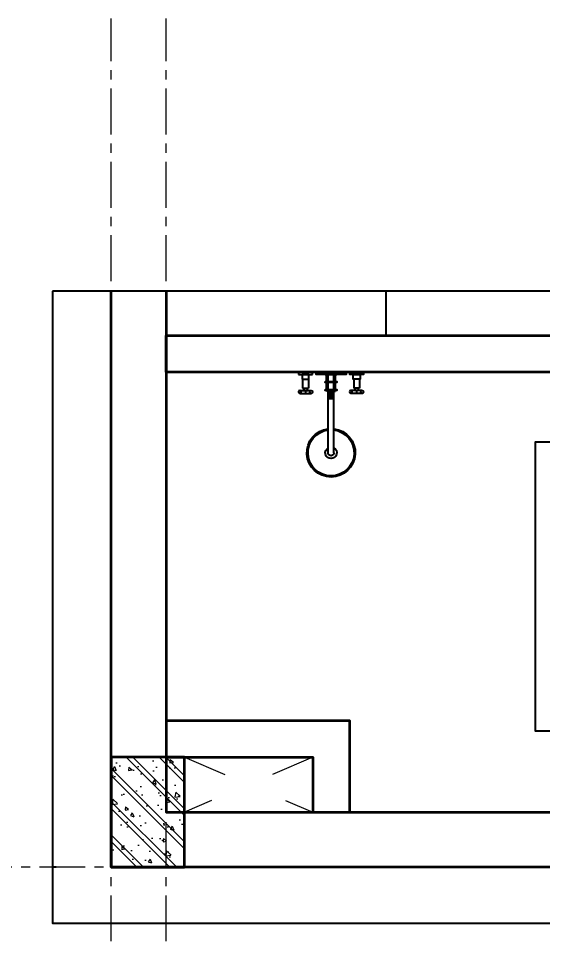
# Model space of a CAD drawing. Header units: inches. Extents: x 236662 to 497023, y -248575 to 81795.
# Drawn here: x 414694 to 416124, y -186591 to -184085 of the extents above; entities that cross this region are included whole.
import ezdxf
from ezdxf.enums import TextEntityAlignment as Align
from ezdxf.xclip import XClip

# ---------------------------------------------------------------- set-up
doc = ezdxf.new("R2010")
doc.units = ezdxf.units.IN
doc.header["$LTSCALE"] = 10
doc.header["$MEASUREMENT"] = 0
doc.linetypes.add('ACAD_ISO03W100', pattern=[30, 12, -18])
doc.linetypes.add('CENTER', pattern=[2, 1.25, -0.25, 0.25, -0.25])
for name, color, linetype, lineweight in [('02. HP_BE TONG', 1, 'Continuous', 35), ('03. HP_TUONG', 2, 'Continuous', 35), ('05. HP_TRUC', 251, 'CENTER', 5), ('09_HP_HATCH', 8, 'Continuous', 5), ('14. HP_OPENING', 250, 'ACAD_ISO03W100', 5)]:
    doc.layers.add(name, color=color, linetype=linetype, lineweight=lineweight)
doc.layers.add('08. HP_DIM', color=118, linetype='Continuous')
doc.layers.add('10. HP_VAT DUNG 1', color=144, linetype='Continuous')
doc.styles.add('BAOANNOTE', font='arial.ttf', dxfattribs={"width": 0.8})
doc.styles.add('text2', font='VHELVCN.TTF')
doc.dimstyles.new('AL-100', dxfattribs={"dimtxt": 220, "dimasz": 150, "dimexe": 150, "dimexo": 150, "dimgap": 80, "dimtad": 1, "dimdec": 0, "dimzin": 9, "dimtxsty": 'text2', "dimblk": 'ARCHTICK', "dimcen": 1, "dimdle": 150, "dimclrd": 256, "dimclre": 256, "dimclrt": 7, "dimadec": 0, "dimazin": 0, "dimtfac": 1, "dimtdec": 0, "dimtix": 1, "dimtmove": 2, "dimatfit": 3, "dimldrblk": 'ARCHTICK', "dimfxl": 1, "dimtolj": 1, "dimtzin": 0, "dimlwd": -1, "dimlwe": -1, "dimarcsym": 0})

# ---------------------------------------------------------------- blocks, each defined once
blk = doc.blocks.new('_ArchTick')
at = {"color": 0, "linetype": 'ByBlock', "const_width": 0.15}
blk.add_lwpolyline([(-0.5, -0.5), (0.5, 0.5)], dxfattribs=at)
blk = doc.blocks.new('*D1345')
at = {"layer": '08. HP_DIM', "transparency": 16777216}
for p, q in [((-5450, -3750), (-5450, -4736.263360755111)), ((-9.184850993605149e-15, -3750), (-6.957606438685803e-14, -4736.263360755111)), ((-5600, -4586.263360755111), (149.9999999999999, -4586.263360755111))]:
    blk.add_line(p, q, dxfattribs=at)
at = {"layer": 'Defpoints', "color": 0, "transparency": 16777216}
for p in [(-5450, -3600), (0, -3600), (-6.039121339325288e-14, -4586.263360755111)]:
    blk.add_point(p, dxfattribs=at)
at = {"layer": '08. HP_DIM', "transparency": 16777216, "xscale": 150, "yscale": 150, "zscale": 150, "rotation": 180}
blk.add_blockref('_ArchTick', (-5450, -4586.263360755111), dxfattribs=at)
at = {"layer": '08. HP_DIM', "transparency": 16777216, "xscale": 150, "yscale": 150, "zscale": 150}
blk.add_blockref('_ArchTick', (-6.039121339325288e-14, -4586.263360755111), dxfattribs=at)
at = {"layer": '08. HP_DIM', "color": 7, "transparency": 16777216, "insert": (-2725, -4396.263360755111), "char_height": 220, "attachment_point": 5, "style": 'text2'}
blk.add_mtext('\\A1;5450', dxfattribs=at)
blk = doc.blocks.new('*D1346')
at = {"layer": '08. HP_DIM', "transparency": 16777216}
for p, q in [((-15000, -3750), (-15000, -5199.097414582066)), ((-9.184850993605149e-15, -3750), (-9.791647651463673e-14, -5199.097414582066)), ((-15150, -5049.097414582066), (149.9999999999999, -5049.097414582066))]:
    blk.add_line(p, q, dxfattribs=at)
at = {"layer": 'Defpoints', "color": 0, "transparency": 16777216}
for p in [(-15000, -3600), (0, -3600), (-8.873162552103158e-14, -5049.097414582066)]:
    blk.add_point(p, dxfattribs=at)
at = {"layer": '08. HP_DIM', "transparency": 16777216, "xscale": 150, "yscale": 150, "zscale": 150, "rotation": 180}
blk.add_blockref('_ArchTick', (-15000, -5049.097414582066), dxfattribs=at)
at = {"layer": '08. HP_DIM', "transparency": 16777216, "xscale": 150, "yscale": 150, "zscale": 150}
blk.add_blockref('_ArchTick', (-8.873162552103158e-14, -5049.097414582066), dxfattribs=at)
at = {"layer": '08. HP_DIM', "color": 7, "transparency": 16777216, "insert": (-8000, -4856.750747915416), "char_height": 220, "attachment_point": 5, "style": 'text2'}
blk.add_mtext('\\A1;15000', dxfattribs=at)
blk = doc.blocks.new('COT')
at = {"layer": '09_HP_HATCH'}
h = blk.add_hatch(dxfattribs=at)
h.set_pattern_fill('CHAU-01', color=256, scale=15, pattern_type=2)
h.set_pattern_definition([(49.99999999999999, (-55276.96531282458, -37444.20155818248), (107.589027390113, -9.412820247389266), [11.25, -123.75]), (355, (-55276.96531282458, -37444.20155818248), (-20.81270004195, 112.8288200550018), [9, -99]), (100.4514, (-55267.99956082459, -37444.98595918248), (86.77640725710323, 103.415931309143), [9.5610285, -105.1713168]), (46.18420000000001, (-55276.96531282458, -37414.20155818248), (160.0861572938467, -24.82785214935271), [16.875, -185.625]), (96.6356, (-55263.62480107458, -37416.27055423248), (140.1994058323055, 146.1176806350663), [14.3415432, -157.75695]), (351.1842, (-55276.96531282458, -37414.20155818248), (140.1992917700441, 146.1177901387987), [13.5, -148.5]), (21, (-55261.96531282458, -37421.70155818248), (89.53605781776925, -60.39283359980082), [11.25, -123.75]), (326.0000000000001, (-55261.96531282458, -37421.70155818248), (36.49729978823726, 108.772506757028), [9, -99]), (71.4514, (-55254.50397787458, -37426.73429908248), (126.0333942872235, 48.37957450649286), [9.5610285, -105.1713168]), (37.50000000000001, (-55276.96531282458, -37444.20155818248), (1.8239782975936, 49.93407807469672), [0, -97.8, 0, -100.5, 0, -99.375]), (7.499999999999999, (-55276.96531282458, -37444.20155818248), (39.46043061632229, 59.16175678235403), [0, -57.3, 0, -95.55, 0, -37.875]), (327.5, (-55310.41531282458, -37444.20155818248), (80.07336542586135, -3.383230760156963), [0, -37.5, 0, -117, 0, -155.25]), (317.5, (-55325.41531282458, -37444.20155818248), (87.47792540135794, 15.01574734984766), [0, -48.75, 0, -77.69999999999999, 0, -110.25]), (45, (-55276.96531282458, -37444.20155818248), (-45.07805730064241, 45.07805730064241), []), (45, (-55276.96531282458, -37425.82655818248), (-45.07805730064241, 45.07805730064241), [])])
h.paths.add_polyline_path([(0, -200), (300, -200), (300, 0), (0, 0)])
at = {"layer": '02. HP_BE TONG'}
blk.add_lwpolyline([(0, -200), (300, -200), (300, 0), (0, 0)], close=True, dxfattribs=at)
blk = doc.blocks.new('ádasdwdczxzc')
at = {"layer": '03. HP_TUONG'}
for p in [(-15000, 3599.999999999993), (-9750, 3599.999999999993), (-5550, 3599.999999999993), (-300, 3599.999999999993), (-15000, 199.9999999999927), (-9750, 199.9999999999927), (-5550, 199.9999999999927), (-300, 199.9999999999927)]:
    blk.add_blockref('COT', p, dxfattribs=at)
blk = doc.blocks.new('Level mark - Plan 2')
blk.add_lwpolyline([(12.52534868701946, 0.4000000000000021), (12.52534868701946, 3.600000000000005), (4.641523464083548, 3.600000000000005), (4.641523464083548, 0.4000000000000021)], close=True)
at = {"style": 'BAOANNOTE', "flags": 8}
blk.add_attdef('FL%%P0.000', text='', height=2, dxfattribs=at).set_placement((9, 2.000000000000004), align=Align.MIDDLE_CENTER)
blk = doc.blocks.new('voisen')
for p, q in [((0, -108.4472534817178), (0, 108.4472534817178)), ((-0.0006415542447939515, 50.84757387742866), (0.0006415542447939515, 88.57217269286048)), ((0.0006415542447939515, 88.57217269286048), (6.288074690091889, 88.57195884146495)), ((6.288074690091889, 88.57195884146495), (6.286791581660509, 50.84736002603313)), ((6.287112358782906, 60.27850972994929), (6.287753912969492, 79.140809137607)), ((6.286791581660509, 50.84736002603313), (-0.0006415542447939515, 50.84757387742866)), ((220.0601598834619, 7.859291424509138), (6.287433139514178, 7.859291424509138)), ((220.0601598836947, -7.859291424509138), (6.287433139630593, -7.859291424276307))]:
    blk.add_line(p, q)
at = {"color": 251}
for p, q in [((6.287753912969492, 79.140809137607), (18.8626201847801, 79.14038143475773)), ((18.8626201847801, 79.14038143475773), (18.86197863059351, 60.27808202710003)), ((18.86256672156742, 77.56851213931805), (44.01228704390815, 77.56765491445549)), ((44.01228704390815, 77.56765491445549), (44.01175560354022, 61.84907207457582)), ((50.29998477798654, 85.2687655974878), (50.29892626754008, 54.14755935093854)), ((57.84490454115439, 85.26850897580152), (57.84384603059152, 54.14730272925226)), ((18.86197863059351, 60.27808202710003), (6.287112358782906, 60.27850972994929)), ((18.86203209304949, 61.84992929955479), (44.01175560354022, 61.84907207457582)), ((44.01187322178157, 65.30716029932955), (50.29930582636734, 65.30694751063129)), ((44.01217261463171, 74.10959235188784), (50.29960309370654, 74.10937743785325)), ((50.29960309370654, 74.10937743785325), (50.29930582636734, 65.30694751063129)), ((50.29945552279241, 69.70816247421317), (57.84437528584385, 69.70790585252689)), ((25.14930484077195, 12.57572167733451), (6.287005433114246, 12.57508012314793)), ((47.1553208163823, 12.57647015718976), (28.2930214087246, 12.57582860300317)), ((53.23188481893158, 6.289243693172466), (53.23231252172263, -6.285622578521725)), ((53.23188481893158, 6.289243693230674), (53.23231252172263, -6.285622578521725)), ((54.48937144613592, 6.289286463521421), (54.48979914886877, -6.285579808230978)), ((56.24180559907109, 6.289346067991573), (56.24223330186214, -6.285520203760825)), ((57.47835316864075, 6.289388126111589), (57.47878087143181, -6.285478145640809)), ((58.25118423538515, 6.289414412050974), (58.25161193817621, -6.285451859759632)), ((58.79215705074603, 6.289432811900042), (58.79258475353708, -6.285433459852356)), ((62.7685760151362, 6.289568060019519), (62.76900371792726, -6.285298211732879)), ((64.21733646688517, 6.289617335831281), (64.21776416967623, -6.285248935921118)), ((65.45388403639663, 6.289659393951297), (65.45431173918769, -6.285206877801102)), ((66.22671510319924, 6.289685679890681), (66.22714280593209, -6.285180591919925)), ((66.76768791856011, 6.289704079681542), (66.76811562129296, -6.285162192070857)), ((66.90817829966545, 6.289708858181257), (66.90860600245651, -6.285157413629349)), ((66.90817829966545, 6.289708858181257), (66.90860600245651, -6.285157413629349)), ((67.08233992918395, 6.289714781800285), (67.0827676319168, -6.285151489952113)), ((67.62331274454482, 6.289733181649353), (67.62374044727767, -6.285133090103045)), ((68.39614381128922, 6.289759467588738), (68.39657151408028, -6.285106804163661)), ((69.63269138080068, 6.289801525708754), (69.63311908359174, -6.285064746101853)), ((71.04778058413649, 6.289849656575825), (71.04820828692755, -6.285016615176573)), ((72.30526721134083, 6.289892426866572), (72.30569491413189, -6.284973844885826)), ((25.15016024635406, -12.57401086622849), (6.287860838638153, -12.57465242035687)), ((47.15617622196442, -12.57326238631504), (28.29387681430671, -12.57390394050162)), ((18.86203209304949, -61.8467215282144), (44.01175560354022, -61.84586430323543)), ((44.01228704396635, -77.5644471430569), (44.01175560354022, -61.84586430323543)), ((44.01187322178157, -65.30395252798917), (50.29930582636734, -65.3037397392909)), ((44.01217261463171, -74.10638458054746), (50.29960309370654, -74.10616966651287)), ((50.29998477798654, -85.26555782614741), (50.29892626754008, -54.14435157959815)), ((50.29960309370654, -74.10616966651287), (50.29930582636734, -65.3037397392909)), ((50.29945552279241, -69.70495470287278), (57.84437528590206, -69.7046980811865)), ((57.84490454115439, -85.26530120446114), (57.84384603064973, -54.14409495791188)), ((18.86256672156742, -77.56530436797766), (44.01228704396635, -77.5644471430569))]:
    blk.add_line(p, q, dxfattribs=at)
for points in [[(-0.001390034041833133, 40.86831538326805), (0.001390034041833133, -40.86831538326805), (6.288823169888929, -40.86810153193073), (6.28604310186347, 40.86852923466358)], [(0, 15.71858284878545), (6.287433139514178, 15.71858284901828), (6.287433139397763, -15.71858284878545), (0, -15.71858284878545)], [(0.0006415542447939515, -88.56896492152009), (6.288074690091889, -88.56875107012456), (6.286791581660509, -50.84415225469274), (-0.0006415542447939515, -50.84436610608827)]]:
    blk.add_lwpolyline(points, close=True)
for points in [[(25.14919791510329, 15.71943824528717), (25.15026717202272, -15.71772743418114), (28.29398373997537, -15.71762050845427), (28.29291448305594, 15.71954517095583)], [(47.15521389071364, 15.72018672514241), (47.15628314763308, -15.7169789543259), (50.29999971558573, -15.71687202859903), (50.29893045866629, 15.72029365081107)], [(53.23188481893158, 6.289243693172466), (53.23231252172263, -6.285622578521725), (72.30569491413189, -6.284973844885826), (72.30526721134083, 6.289892426866572)], [(6.287112358782906, -60.27530195860891), (6.2877539130277, -79.13760136626661), (18.8626201847801, -79.13717366341734), (18.86197863059351, -60.27487425575964)]]:
    blk.add_lwpolyline(points, close=True, dxfattribs=at)
for radius, start, end in [(66.01804796506076, 186.8371411684689, 173.1628588315311), (62.87433139529596, 187.1807557814822, 172.8192442185178), (15.71858284882399, 210.0000000000624, 149.9999999999376), (7.859291424410387, 270, 90)]:
    blk.add_arc((220.0601598835783, 2.328306436538696e-10), radius, start, end)
for start, end in [(23.74226278068156, 53.62996775881427), (306.3739297880124, 336.2616347645368)]:
    blk.add_arc((41.03796263947152, 0.001395804167259485), 15.61738421191358, start, end, dxfattribs=at)
blk.add_ellipse((54.07244465954136, 85.26863728667377), major_axis=(-2.667531965546926, 2.667531965546927), ratio=0.9999999999982435, start_param=5.497753131275358, end_param=11.78093843845494, dxfattribs=at)
at = {"color": 251, "extrusion": (0, 0, -1)}
blk.add_ellipse((54.07138614909491, 54.14743104006629), major_axis=(-2.667531965579067, 2.667531965579067), ratio=0.9999999999741468, start_param=3.927024829521499, end_param=10.21021013670109, dxfattribs=at)
at = {"color": 251}
blk.add_ellipse((54.07138614909491, -54.14422326878412), major_axis=(-0.0001283108443049733, 3.772459881562152), ratio=0.9999999999924211, dxfattribs=at)
at = {"color": 251, "extrusion": (0, 0, -1)}
blk.add_ellipse((54.07244465954136, -85.26542951533338), major_axis=(0.0001283108443049733, -3.772459881562152), ratio=0.9999999999924211, dxfattribs=at)
blk = doc.blocks.new('NOITHATTANG1')
at = {"layer": '10. HP_VAT DUNG 1'}
blk.add_lwpolyline([(-1450, 150), (-1450, 749.9999999984284), (-5400.000000001397, 750), (-5400.000000001397, 150), (-1450.000000000233, 149.9999999979918)], dxfattribs=at)
at = {"layer": '10. HP_VAT DUNG 1', "xscale": -0.9999999999999993, "rotation": 179.998763653426}
blk.add_blockref('voisen', (-1350.00234010932, 599.7431311752298), dxfattribs=at)
blk = doc.blocks.new('mb tang 1')
at = {"layer": '03. HP_TUONG'}
for points in [[(-15000, -550), (-15000, 0), (0, 0), (0, -3600), (-15000, -3600), (-15000, -3050)], [(-14700, -3050), (-14700, -3450), (-150, -3450), (-150, -150), (-14700, -150), (-14700, -550)], [(-1350, -1200), (-1350, -3450.000000001601), (-1450, -3450.000000001601), (-1450, -1100.000000005995), (-1350, -1100.000000005995)], [(-400, -3450), (-400, -2950), (-150, -2950)], [(-300, -3450), (-300, -3050), (-150, -3050)]]:
    blk.add_lwpolyline(points, dxfattribs=at)
at = {"layer": '14. HP_OPENING'}
for p, q in [((-300, -3050), (-150, -3400)), ((-300, -3400), (-150, -3050))]:
    blk.add_line(p, q, dxfattribs=at)
ref = blk.add_blockref('Level mark - Plan 2', (-1623.835927804234, -2083.018005075748), dxfattribs=dict(xscale=-100, yscale=100, zscale=100, rotation=180))
ref.add_attrib('FL%%P0.000', 'FL:-0.230', dxfattribs={"height": 100, "style": 'BAOANNOTE'}).set_placement((-723.8359278042335, -2281.721961419535), align=Align.MIDDLE_CENTER)
at = {"layer": '08. HP_DIM'}
blk.add_blockref('ádasdwdczxzc', (0, -3600), dxfattribs=at)
dim = blk.add_linear_dim(base=(-8.873162552103158e-14, -5049.097414582066), p1=(-15000, -3600), p2=(0, -3600), dimstyle='AL-100', dxfattribs=at)
dim.commit()
dim.dimension.update_dxf_attribs({"geometry": '*D1346', "text_midpoint": (-8000, -4856.750747915416), "dimtype": 160})
dim = blk.add_linear_dim(base=(-6.039121339325288e-14, -4586.263360755111), p1=(-5450, -3600), p2=(0, -3600), dimstyle='AL-100', dxfattribs=at)
dim.commit()
dim.dimension.update_dxf_attribs({"geometry": '*D1345', "text_midpoint": (-2725, -4396.263360755111)})

msp = doc.modelspace()

# ---------------------------------------------------------------- block references
ref = msp.add_blockref('mb tang 1', (418547.125377766, -186399.5276131062), dxfattribs=dict(rotation=270))
XClip(ref).set_block_clipping_path([(-1570.7368883982417, -3760.033895593282), (152.40780159586575, -993.9278662088036)])

# ---------------------------------------------------------------- next in the draw order: block references
at = {"layer": '08. HP_DIM'}
ref = msp.add_blockref('NOITHATTANG1', (414947.125377766, -186399.5276131062), dxfattribs=dict(at, rotation=270))
XClip(ref).set_block_clipping_path([(-1570.7368883983, -160.03389559331117), (152.40780159592396, 2606.072133791313)])

# ---------------------------------------------------------------- next in the draw order: linework, layer by layer
at = {"layer": '05. HP_TRUC', "ltscale": 10}
for p, q in [((414947.125377766, -187601.3906567418), (414947.125377766, -184085.0972761013)), ((415097.125377766, -187601.3906567418), (415097.125377766, -184085.0972761013)), ((417276.8052925516, -186399.5276131062), (413621.5762765848, -186399.5276131062))]:
    msp.add_line(p, q, dxfattribs=at)

doc.saveas('drawing.dxf')
